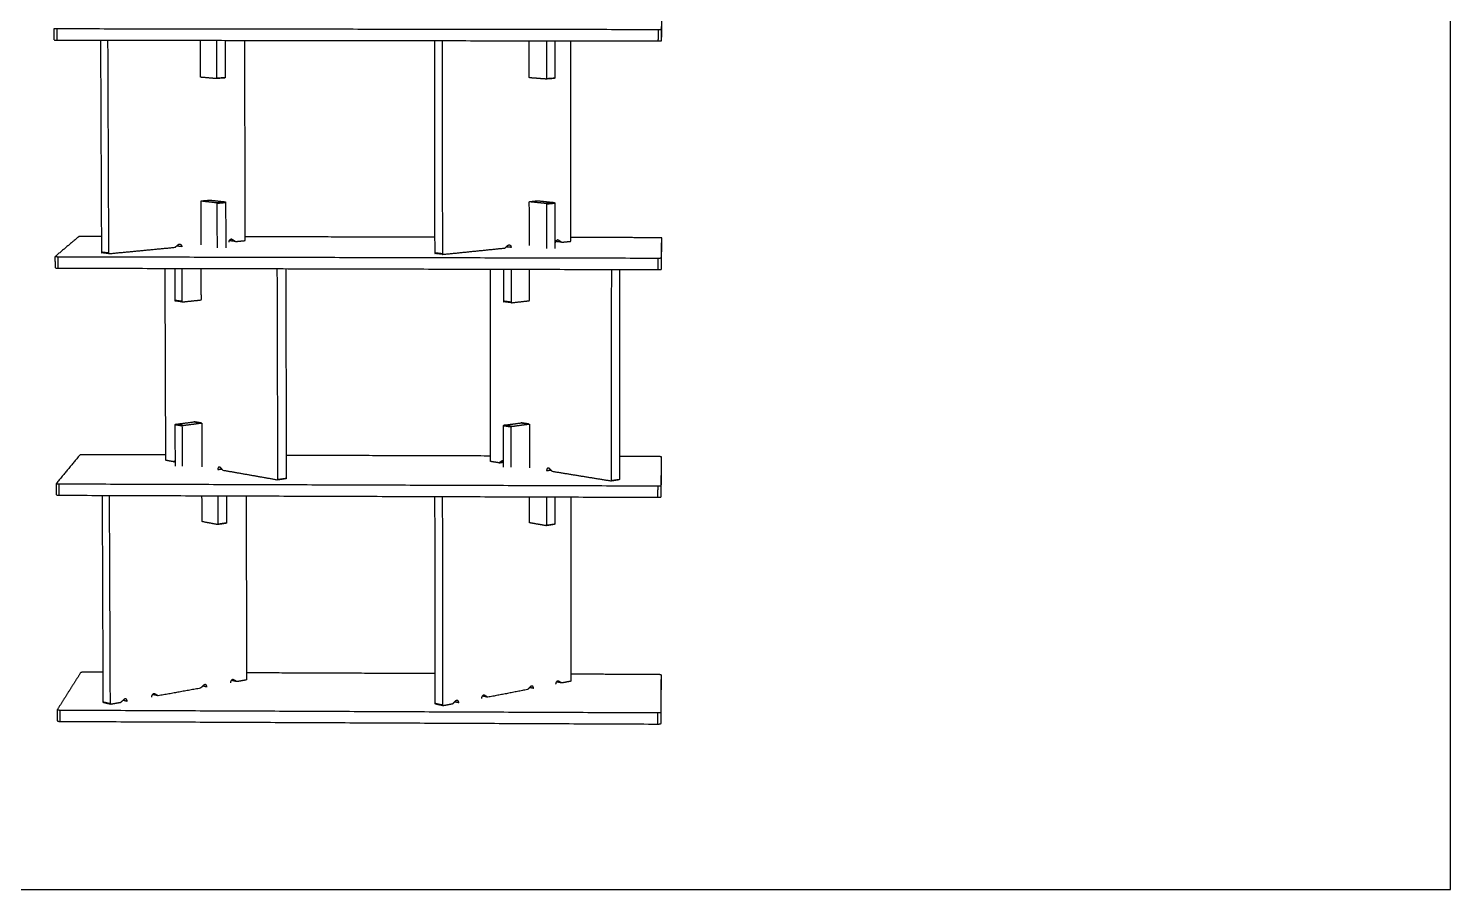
# Model space of a CAD drawing. Header units: millimetres. Extents: x -4641 to 5704, y -3753 to 2864.
# Drawn here: x 2810 to 5704, y -3753 to -2000 of the extents above; entities that cross this region are included whole.
import ezdxf

# ---------------------------------------------------------------- set-up
doc = ezdxf.new("R2010")
doc.units = ezdxf.units.MM
doc.header["$MEASUREMENT"] = 0
doc.layers.add('Layer 02', color=1, linetype='Continuous', true_color=0xff0000)

msp = doc.modelspace()

# ---------------------------------------------------------------- linework, layer by layer
at = {"layer": 'Layer 02'}
msp.add_lwpolyline([(-4640.6, -3752.6), (5704.2, -3752.6), (5704.2, 2863.8), (-4640.6, 2863.8)], close=True, dxfattribs=at)
for points in [[(4098.7, -2001.5), (4099.1, -1990.3), (4099.4, -1979.1)], [(4099.4, -2001.6), (4099.4, -1990.4), (4099.4, -1979.1)], [(2863, -2023.3), (2862.9, -2011.7), (2862.9, -2000)], [(2868.7, -2023.7), (2868.6, -2012), (2868.6, -2000.3)], [(2868.6, -2000.3), (3480.4, -2001.1), (4092.2, -2001.9)], [(2868.7, -2023.7), (3480.4, -2024.5), (4092.1, -2025.4)], [(2957, -2023.8), (2957.9, -2239.5), (2958.9, -2455.3)], [(2971.5, -2023.8), (2972.4, -2240.5), (2973.3, -2457.1)], [(3160.6, -2098.1), (3160.5, -2061.1), (3160.4, -2024.1)], [(3192.8, -2024.1), (3192.9, -2062.4), (3193, -2100.8)], [(3210.6, -2024.2), (3210.7, -2061.9), (3210.8, -2099.6)], [(3251.7, -2430.4), (3251.1, -2227.3), (3250.5, -2024.2)], [(3636.5, -2024.7), (3636.8, -2240.8), (3637, -2456.8)], [(3652.1, -2024.8), (3652.4, -2241.7), (3652.7, -2458.7)], [(3829.5, -2099.1), (3829.5, -2062.1), (3829.5, -2025)], [(3864.6, -2025), (3864.6, -2063.4), (3864.6, -2101.8)], [(3881.2, -2025.1), (3881.2, -2062.8), (3881.2, -2100.6)], [(3914.1, -2431.9), (3914.1, -2228.5), (3914.1, -2025.1)], [(4092.1, -2025.4), (4092.2, -2013.6), (4092.2, -2001.9)], [(4098.7, -2024.9), (4098.7, -2013.2), (4098.7, -2001.5)], [(4098.7, -2024.9), (4099, -2013.3), (4099.4, -2001.6)], [(3192.2, -2102), (3176.8, -2100.7), (3161.5, -2099.4)], [(3210.1, -2100.8), (3201.2, -2101.4), (3192.3, -2102)], [(3193, -2100.8), (3201.9, -2100.2), (3210.8, -2099.6)], [(3863.7, -2103), (3847.1, -2101.7), (3830.4, -2100.5)], [(3880.4, -2101.8), (3872.1, -2102.4), (3863.8, -2103)], [(3864.6, -2101.8), (3872.9, -2101.2), (3881.2, -2100.6)], [(3161.8, -2440.3), (3161.6, -2396.2), (3161.5, -2352.1)], [(3162.2, -2350.9), (3171.1, -2350.1), (3179.9, -2349.4)], [(3162.3, -2350.9), (3171.2, -2350.1), (3180, -2349.4)], [(3162.3, -2350.9), (3177.7, -2352.6), (3193, -2354.3)], [(3180, -2349.4), (3195.4, -2351.1), (3210.8, -2352.8)], [(3193, -2354.3), (3201.9, -2353.6), (3210.8, -2352.8)], [(3193.9, -2355.7), (3202.7, -2354.9), (3211.6, -2354.1)], [(3193.9, -2355.7), (3194, -2401), (3194.1, -2446.3)], [(3211.6, -2354.1), (3211.7, -2400.2), (3211.9, -2446.3)], [(3829.7, -2441.8), (3829.7, -2397.6), (3829.6, -2353.5)], [(3830.4, -2352.3), (3838.7, -2351.5), (3847, -2350.7)], [(3830.5, -2352.3), (3838.8, -2351.5), (3847.1, -2350.7)], [(3830.5, -2352.3), (3847.1, -2354), (3863.8, -2355.7)], [(3847.1, -2350.7), (3863.8, -2352.4), (3880.4, -2354.2)], [(3863.8, -2355.7), (3872.1, -2354.9), (3880.4, -2354.2)], [(3864.6, -2357.1), (3873, -2356.3), (3881.3, -2355.5)], [(3864.6, -2357.1), (3864.6, -2402.5), (3864.7, -2447.8)], [(3881.3, -2355.5), (3881.3, -2401.7), (3881.3, -2447.8)], [(2912.6, -2423.9), (2888.8, -2443.9), (2865.1, -2463.8)], [(2958.7, -2423.4), (2939.2, -2423.3), (2919.6, -2423.3)], [(3225.2, -2429.3), (3223.7, -2429.1), (3222.2, -2429)], [(3225.2, -2429.3), (3228.4, -2431.4), (3231.6, -2433.4)], [(3637, -2424.9), (3444.3, -2424.5), (3251.7, -2424)], [(3889.2, -2430.8), (3887.8, -2430.6), (3886.3, -2430.5)], [(3889.2, -2430.8), (3892.2, -2432.9), (3895.2, -2434.9)], [(4092.8, -2425.9), (4003.5, -2425.7), (3914.1, -2425.5)], [(4098.3, -2466.6), (4098.7, -2446.6), (4099.1, -2426.6)], [(4099, -2449), (4099.1, -2437.8), (4099.1, -2426.6)], [(2973.3, -2457.1), (2966.1, -2456.2), (2958.9, -2455.3)], [(2974.1, -2458.3), (2966.9, -2457.4), (2959.7, -2456.5)], [(2974.3, -2458.3), (3041.4, -2451.9), (3108.5, -2445.4)], [(3109, -2445.2), (3112.3, -2442.5), (3115.5, -2439.8)], [(3122.2, -2444.1), (3117, -2443.5), (3111.9, -2442.8)], [(3231.9, -2433.6), (3225.5, -2432.8), (3219.2, -2432)], [(3231.6, -2433.4), (3225.4, -2432.7), (3219.2, -2432)], [(3232.1, -2433.6), (3241.4, -2432.7), (3250.7, -2431.8)], [(3652.7, -2458.7), (3644.8, -2457.7), (3637, -2456.8)], [(3653.4, -2459.8), (3645.6, -2458.9), (3637.8, -2458)], [(3653.6, -2459.8), (3716.6, -2453.4), (3779.7, -2446.9)], [(3780.1, -2446.7), (3783.2, -2444), (3786.2, -2441.3)], [(3792.5, -2445.6), (3787.6, -2445.1), (3782.6, -2444.5)], [(3895.2, -2434.9), (3889.4, -2434.3), (3883.5, -2433.6)], [(3895.5, -2435), (3889.5, -2434.4), (3883.5, -2433.7)], [(3895.7, -2435.1), (3904.4, -2434.2), (3913.2, -2433.3)], [(4098.3, -2490), (4098.7, -2469.5), (4099, -2449)], [(2865.1, -2487.2), (2865.1, -2475.5), (2865, -2463.9)], [(2870.8, -2487.8), (2870.8, -2476.2), (2870.7, -2464.5)], [(2870.7, -2464.5), (3481.3, -2465.9), (4091.8, -2467.3)], [(2870.8, -2487.8), (3481.3, -2489.2), (4091.8, -2490.7)], [(3089.9, -2877.9), (3089.2, -2683.1), (3088.5, -2488.3)], [(3107.9, -2488.4), (3108, -2520.9), (3108.2, -2553.4)], [(3122.4, -2488.4), (3122.5, -2521.9), (3122.6, -2555.4)], [(3162.2, -2551.2), (3162.1, -2519.8), (3161.9, -2488.5)], [(4091.8, -2490.7), (4091.8, -2479), (4091.8, -2467.3)], [(4098.3, -2490), (4098.3, -2478.3), (4098.3, -2466.7)], [(3316.1, -2488.9), (3316.7, -2703.4), (3317.3, -2917.9)], [(3333.9, -2488.9), (3334.5, -2702.1), (3335, -2915.3)], [(3750.6, -2880), (3750.4, -2684.9), (3750.3, -2489.9)], [(3776.9, -2489.9), (3776.9, -2522.5), (3777, -2555.1)], [(3792.6, -2490), (3792.6, -2523.5), (3792.6, -2557.1)], [(3829.7, -2552.9), (3829.7, -2521.5), (3829.7, -2490.1)], [(3996.5, -2490.5), (3996.4, -2705.3), (3996.3, -2920.1)], [(4013.1, -2490.5), (4013, -2704), (4012.9, -2917.6)], [(3122.6, -2555.4), (3115.4, -2554.4), (3108.2, -2553.4)], [(3123.4, -2556.6), (3116.2, -2555.6), (3109, -2554.6)], [(3123.6, -2556.6), (3142.4, -2554.6), (3161.2, -2552.6)], [(3792.6, -2557.1), (3784.8, -2556.1), (3777, -2555.1)], [(3793.3, -2558.2), (3785.5, -2557.2), (3777.7, -2556.3)], [(3793.5, -2558.2), (3811.2, -2556.2), (3828.8, -2554.2)], [(3123.5, -2809.3), (3116.3, -2808.1), (3109.1, -2806.9)], [(3109.4, -2890.5), (3109.2, -2848.7), (3109.1, -2806.9)], [(3110, -2805.5), (3128.8, -2803.1), (3147.6, -2800.6)], [(3124.5, -2807.9), (3117.3, -2806.7), (3110, -2805.5)], [(3124.5, -2807.9), (3143.2, -2805.5), (3162, -2803)], [(3162, -2803), (3154.8, -2801.8), (3147.6, -2800.6)], [(3147.8, -2800.6), (3155, -2801.8), (3162.2, -2803)], [(3163, -2804.2), (3163.1, -2848.1), (3163.3, -2892)], [(3778, -2807.5), (3795.7, -2805.1), (3813.3, -2802.7)], [(3793.7, -2809.9), (3811.3, -2807.5), (3828.9, -2805.1)], [(3828.9, -2805.1), (3821.1, -2803.9), (3813.3, -2802.7)], [(3813.5, -2802.7), (3821.3, -2803.9), (3829.1, -2805.1)], [(3829.8, -2806.2), (3829.8, -2850.2), (3829.9, -2894.2)], [(3123.8, -2890.5), (3123.6, -2849.9), (3123.5, -2809.3)], [(3777.2, -2892.6), (3777.1, -2850.8), (3777.1, -2808.9)], [(3792.7, -2811.3), (3784.9, -2810.1), (3777.1, -2808.9)], [(3793.7, -2809.9), (3785.8, -2808.7), (3778, -2807.5)], [(3792.8, -2892.7), (3792.8, -2852), (3792.7, -2811.3)], [(2914.6, -2868.5), (2890.9, -2897.1), (2867.2, -2925.8)], [(3089.9, -2868.1), (3005.7, -2867.8), (2921.6, -2867.6)], [(3106, -2881.9), (3098.3, -2880.6), (3090.7, -2879.2)], [(3109.3, -2881.5), (3107.7, -2881.7), (3106.1, -2881.9)], [(3109.3, -2879.6), (3107.8, -2880.7), (3106.3, -2881.8)], [(3106.3, -2881.8), (3107.8, -2881.6), (3109.3, -2881.4)], [(3206.4, -2899.4), (3203.7, -2896.6), (3201, -2893.7)], [(3750.6, -2870.2), (3542.7, -2869.6), (3334.9, -2868.9)], [(3767.9, -2884.1), (3759.6, -2882.7), (3751.4, -2881.4)], [(3777.2, -2882.7), (3772.6, -2883.4), (3768.1, -2884.1)], [(3773.9, -2880.2), (3771.1, -2882.1), (3768.3, -2884)], [(3768.3, -2884), (3772.7, -2883.3), (3777.2, -2882.7)], [(3773.9, -2880.2), (3775.1, -2880), (3776.2, -2879.8)], [(4092.5, -2871.3), (4052.7, -2871.2), (4012.9, -2871.1)], [(4098, -2929.9), (4098.3, -2901.1), (4098.7, -2872.3)], [(4098.7, -2894.7), (4098.7, -2883.5), (4098.7, -2872.3)], [(3195.6, -2897.7), (3199.6, -2897.1), (3203.7, -2896.6)], [(3316.4, -2919), (3261.6, -2909.3), (3206.8, -2899.7)], [(3334.3, -2916.5), (3325.5, -2917.7), (3316.6, -2919)], [(3317.3, -2917.9), (3326.1, -2916.6), (3335, -2915.3)], [(3864.8, -2899.9), (3869.1, -2899.3), (3873.4, -2898.6)], [(3876.4, -2901.6), (3873.5, -2898.8), (3870.7, -2895.9)], [(3995.4, -2921.2), (3936.1, -2911.6), (3876.8, -2901.9)], [(4012.2, -2918.7), (4003.9, -2920), (3995.6, -2921.2)], [(3996.3, -2920.1), (4004.6, -2918.8), (4012.9, -2917.6)], [(4097.9, -2953.1), (4098.3, -2923.9), (4098.7, -2894.7)], [(2867.3, -2949.1), (2867.2, -2937.5), (2867.2, -2925.9)], [(2872.9, -2950), (2872.9, -2938.4), (2872.8, -2926.8)], [(2872.8, -2926.8), (3482.1, -2928.8), (4091.5, -2930.9)], [(2872.9, -2950), (3482.2, -2952.1), (4091.4, -2954.1)], [(2962.7, -3371.1), (2961.8, -3160.7), (2961, -2950.3)], [(2977.1, -3374.5), (2976.2, -3162.4), (2975.3, -2950.4)], [(3163.7, -3002.5), (3163.6, -2976.7), (3163.5, -2951)], [(3195.8, -2951.1), (3195.8, -2979.8), (3195.9, -3008.6)], [(3213.4, -2951.2), (3213.5, -2978.6), (3213.6, -3005.9)], [(3253.2, -2951.3), (3253.8, -3137.9), (3254.3, -3324.6)], [(4091.4, -2954.1), (4091.4, -2942.5), (4091.5, -2930.9)], [(4097.9, -2953.1), (4098, -2941.5), (4098, -2929.9)], [(3638.2, -3374), (3637.9, -3163.3), (3637.6, -2952.6)], [(3653.7, -3377.4), (3653.5, -3165), (3653.2, -2952.6)], [(3829.9, -3004.8), (3829.9, -2979), (3829.9, -2953.2)], [(3864.8, -2953.4), (3864.8, -2982.1), (3864.8, -3010.9)], [(3881.4, -2953.4), (3881.4, -2980.8), (3881.4, -3008.3)], [(3914.1, -2953.5), (3914.1, -3140.4), (3914.1, -3327.3)], [(3195.1, -3009.7), (3179.8, -3006.8), (3164.5, -3003.9)], [(3213, -3007.1), (3204.2, -3008.4), (3195.4, -3009.7)], [(3195.9, -3008.6), (3204.8, -3007.3), (3213.6, -3005.9)], [(3863.9, -3012), (3847.3, -3009.1), (3830.8, -3006.2)], [(3880.7, -3009.4), (3872.4, -3010.7), (3864.2, -3012)], [(3864.8, -3010.9), (3873.1, -3009.6), (3881.4, -3008.3)], [(2916.5, -3311.3), (2892.9, -3348.6), (2869.4, -3385.9)], [(2962.5, -3310.3), (2943, -3310.2), (2923.5, -3310.1)], [(3234.4, -3329.3), (3228.9, -3328.1), (3223.3, -3326.8)], [(3234.3, -3329.3), (3228.8, -3328), (3223.3, -3326.8)], [(3227.9, -3325.7), (3227, -3325.5), (3226.1, -3325.3)], [(3234.3, -3329.3), (3231.1, -3327.5), (3227.9, -3325.7)], [(3253.3, -3326), (3244.1, -3327.7), (3234.8, -3329.3)], [(3638.1, -3313.1), (3446.2, -3312.3), (3254.3, -3311.5)], [(4092.1, -3315), (4003.1, -3314.6), (3914.1, -3314.2)], [(4097.6, -3391.2), (4098, -3353.7), (4098.3, -3316.3)], [(4098.3, -3338.5), (4098.3, -3327.4), (4098.3, -3316.3)], [(3074.2, -3358.2), (3068.5, -3356.9), (3062.8, -3355.5)], [(3074, -3358.1), (3068.4, -3356.8), (3062.8, -3355.5)], [(3067.5, -3354.5), (3066.6, -3354.3), (3065.7, -3354.1)], [(3074, -3358.1), (3070.8, -3356.3), (3067.5, -3354.5)], [(3160.1, -3342.8), (3117.3, -3350.5), (3074.5, -3358.2)], [(3167, -3336.7), (3163.8, -3339.6), (3160.6, -3342.5)], [(3173.6, -3340.4), (3169.3, -3339.4), (3165.1, -3338.4)], [(3825.6, -3345.6), (3785.4, -3353.4), (3745.2, -3361.1)], [(3832.1, -3339.5), (3829.1, -3342.4), (3826.1, -3345.4)], [(3838.3, -3343.2), (3834.2, -3342.3), (3830.1, -3341.4)], [(3895.5, -3332.1), (3890.1, -3331), (3884.7, -3329.9)], [(3895.3, -3332), (3890, -3330.9), (3884.8, -3329.8)], [(3889.3, -3328.5), (3888.4, -3328.3), (3887.5, -3328.1)], [(3895.3, -3332), (3892.3, -3330.3), (3889.3, -3328.5)], [(3913.2, -3328.8), (3904.5, -3330.4), (3895.7, -3332.1)], [(4097.6, -3414.3), (4098, -3376.4), (4098.3, -3338.5)], [(2977.1, -3374.5), (2969.9, -3372.8), (2962.7, -3371.1)], [(2977.7, -3375.6), (2970.6, -3373.9), (2963.4, -3372.2)], [(2997.6, -3372.1), (2987.8, -3373.8), (2978.1, -3375.6)], [(3004.7, -3365.8), (3001.4, -3368.8), (2998.1, -3371.8)], [(3011.5, -3369.6), (3007.2, -3368.5), (3002.8, -3367.5)], [(3653.7, -3377.4), (3645.9, -3375.7), (3638.2, -3374)], [(3654.4, -3378.5), (3646.6, -3376.8), (3638.8, -3375.1)], [(3673, -3375), (3663.8, -3376.7), (3654.7, -3378.5)], [(3679.7, -3368.7), (3676.6, -3371.7), (3673.5, -3374.7)], [(3686.1, -3372.5), (3681.9, -3371.6), (3677.7, -3370.6)], [(3744.9, -3361.1), (3739.5, -3359.9), (3734, -3358.7)], [(3744.8, -3361), (3739.4, -3359.8), (3734, -3358.7)], [(3738.7, -3357.4), (3737.7, -3357.2), (3736.8, -3357)], [(3744.8, -3361), (3741.7, -3359.2), (3738.7, -3357.4)], [(2869.4, -3409.1), (2869.4, -3397.6), (2869.3, -3386.1)], [(2875.1, -3410.3), (2875, -3398.8), (2875, -3387.2)], [(2875, -3387.2), (3483, -3389.9), (4091.1, -3392.5)], [(2875.1, -3410.3), (3483.1, -3413), (4091.1, -3415.7)], [(4091.1, -3415.7), (4091.1, -3404.1), (4091.1, -3392.5)], [(4097.6, -3414.3), (4097.6, -3402.8), (4097.6, -3391.2)]]:
    msp.add_open_spline(points, degree=2, dxfattribs=at)
for points, weights in [([(2862.9, -1999.9), (2862.1, -2000.3), (2868.6, -2000.3)], [7330.81382205, 5180.13650727, 7325.71468327]), ([(2863, -2023.3), (2863, -2023.7), (2868.7, -2023.7)], [6966.03813138, 5381.83814867, 7326.46844504]), ([(4092.1, -2025.4), (4098.7, -2025.4), (4098.7, -2024.9)], [7306.7998382, 5166.61373668, 7311.68973649]), ([(4092.2, -2001.9), (4098.7, -2001.9), (4098.7, -2001.5)], [7306.04607644, 5166.08074662, 7310.93597472]), ([(3161.5, -2099.4), (3160.6, -2099.4), (3160.6, -2098.1)], [7501.76661604, 5305.06085332, 7502.44586751]), ([(3193, -2100.8), (3193, -2102), (3192.2, -2102)], [7473.60078264, 5284.66340385, 7474.36378542]), ([(3210.8, -2099.6), (3210.8, -2100.9), (3210, -2100.8)], [7486.04843148, 5293.46522075, 7486.81143426]), ([(3830.4, -2100.5), (3829.5, -2100.4), (3829.5, -2099.1)], [7490.74876447, 5297.27005444, 7491.42801594]), ([(3864.6, -2101.8), (3864.6, -2103), (3863.7, -2103)], [7462.58293107, 5276.87260628, 7463.34593384]), ([(3881.2, -2100.6), (3881.2, -2101.8), (3880.4, -2101.8)], [7475.03057991, 5436.6812487, 7194.50914572]), ([(3880.4, -2101.8), (3880.4, -2101.8), (3880.4, -2101.8)], [1, 0.997872988812, 1]), ([(3161.5, -2352.1), (3161.5, -2350.8), (3162.3, -2350.9)], [7510.84182006, 5310.93846819, 7510.07881728]), ([(3179.9, -2349.4), (3180, -2349.4), (3180, -2349.4)], [1, 0.995082786908, 1]), ([(3193, -2354.3), (3193.9, -2354.4), (3193.9, -2355.7)], [7482.67598665, 5290.54101771, 7481.99673519]), ([(3210.8, -2352.8), (3211.6, -2352.9), (3211.6, -2354.1)], [7495.12363549, 5299.34283461, 7494.44438403]), ([(3829.6, -2353.5), (3829.6, -2352.2), (3830.5, -2352.3)], [7499.82396848, 5303.14766931, 7499.06096571]), ([(3847, -2350.7), (3847.1, -2350.7), (3847.1, -2350.7)], [1, 0.9950855696, 1]), ([(3863.8, -2355.7), (3864.6, -2355.8), (3864.6, -2357.1)], [7471.65813508, 5282.75022014, 7470.97888361]), ([(3880.4, -2354.2), (3881.3, -2354.3), (3881.3, -2355.5)], [7484.10578392, 5291.55203705, 7483.42653245]), ([(2919.6, -2423.3), (2913.4, -2423.3), (2912.6, -2423.9)], [7640.37727909, 5402.63656256, 7635.48738081]), ([(3250.7, -2431.8), (3251.7, -2431.7), (3251.7, -2430.4)], [7576.69248517, 5358.01962506, 7577.34214556]), ([(4099.1, -2426.6), (4099.1, -2425.9), (4092.8, -2425.9)], [7615.60953348, 5388.58080191, 7620.70867226]), ([(2958.9, -2455.3), (2958.9, -2456.3), (2959.7, -2456.5)], [7396.69234067, 5490.09072333, 6939.95686797]), ([(2973.3, -2457.1), (2973.3, -2458.4), (2974.3, -2458.3)], [7383.71205248, 5221.1024732, 7384.44546418]), ([(3108.5, -2445.4), (3108.8, -2445.4), (3109, -2445.2)], [1, 0.955148207476, 1]), ([(3231.6, -2433.4), (3231.8, -2433.6), (3232.1, -2433.6)], [1, 0.94318110374, 1]), ([(3637, -2456.8), (3637, -2457.9), (3637.8, -2458)], [7385.6744891, 5463.2429161, 6958.33758098]), ([(3652.7, -2458.7), (3652.7, -2459.9), (3653.6, -2459.8)], [7372.69420091, 5213.31167564, 7373.42761261]), ([(3779.7, -2446.9), (3779.9, -2446.9), (3780.1, -2446.7)], [1, 0.951408667795, 1]), ([(3895.2, -2434.9), (3895.4, -2435.1), (3895.7, -2435.1)], [1, 0.936393141591, 1]), ([(3913.2, -2433.3), (3914.1, -2433.2), (3914.1, -2431.9)], [7565.67463359, 5350.22882749, 7566.32429399]), ([(2865.1, -2463.8), (2864.2, -2464.5), (2870.7, -2464.5)], [7345.80530609, 5190.73708729, 7340.70616731]), ([(2865.1, -2487.2), (2865.1, -2487.8), (2870.8, -2487.8)], [6991.65730123, 5385.89721484, 7341.45992907]), ([(4091.8, -2467.3), (4098.3, -2467.4), (4098.3, -2466.6)], [7321.03756047, 5176.68132664, 7325.92745875]), ([(4091.8, -2490.7), (4098.3, -2490.7), (4098.3, -2490)], [7321.79132224, 5177.2143167, 7326.68122052]), ([(3108.2, -2553.4), (3108.2, -2554.5), (3109, -2554.6)], [7502.75619787, 5587.4836386, 7011.38728195]), ([(3122.6, -2555.4), (3122.6, -2556.7), (3123.6, -2556.6)], [7489.77590968, 5296.10094586, 7490.50932138]), ([(3161.2, -2552.6), (3162.2, -2552.5), (3162.2, -2551.2)], [7516.78769115, 5315.66143512, 7517.43735155]), ([(3777, -2555.1), (3777, -2556.2), (3777.7, -2556.3)], [7491.73834629, 5559.68747254, 7030.57139747]), ([(3792.6, -2557.1), (3792.6, -2558.3), (3793.5, -2558.2)], [7478.7580581, 5288.3101483, 7479.4914698]), ([(3828.8, -2554.2), (3829.7, -2554.1), (3829.7, -2552.9)], [7505.76983958, 5307.87063625, 7506.41949997]), ([(3109.1, -2806.9), (3109.1, -2805.6), (3110, -2805.5)], [7511.15222017, 5311.15705885, 7511.80188056]), ([(3147.6, -2800.6), (3147.7, -2800.6), (3147.8, -2800.6)], [1, 0.989268247054, 1]), ([(3162, -2803), (3163, -2802.9), (3163, -2804.2)], [7525.09996215, 5321.53820217, 7525.83337385]), ([(3813.3, -2802.7), (3813.4, -2802.6), (3813.5, -2802.7)], [1, 0.989482889199, 1]), ([(3828.9, -2805.1), (3829.8, -2804.9), (3829.8, -2806.2)], [7514.08211057, 5313.7474046, 7514.81552227]), ([(3123.5, -2809.3), (3123.5, -2808), (3124.5, -2807.9)], [7498.17193198, 5301.97860905, 7498.82159237]), ([(3777.1, -2808.9), (3777.1, -2807.7), (3778, -2807.5)], [7500.13436859, 5303.36626129, 7500.78402899]), ([(3792.7, -2811.3), (3792.7, -2810.1), (3793.7, -2809.9)], [7487.1540804, 5294.18781148, 7487.8037408]), ([(2921.6, -2867.6), (2915.3, -2867.5), (2914.6, -2868.5)], [7655.36876313, 5413.23714258, 7650.47886485]), ([(3090.7, -2879.2), (3089.9, -2879.1), (3089.9, -2877.9)], [7594.37675703, 5370.54521766, 7595.0560085]), ([(3106.3, -2881.8), (3106.2, -2882), (3106, -2881.9)], [1, 0.915551145561, 1]), ([(3751.4, -2881.4), (3750.6, -2881.2), (3750.6, -2880)], [7583.35890546, 5362.7544201, 7584.03815692]), ([(3768.3, -2884), (3768.1, -2884.1), (3767.9, -2884.1)], [1, 0.926201689621, 1]), ([(3777.2, -2880.3), (3775.5, -2879.1), (3773.9, -2880.2)], [7272.20786002, 6725.2580017, 7564.26401923]), ([(4098.7, -2872.3), (4098.7, -2871.3), (4092.5, -2871.3)], [7630.60101751, 5399.18138193, 7635.70015629]), ([(3206.8, -2899.7), (3206.6, -2899.6), (3206.4, -2899.4)], [7489.97277691, 7235.64867448, 7490.32729114]), ([(3317.3, -2917.9), (3317.3, -2919.1), (3316.4, -2919)], [7393.14041441, 5227.76933186, 7393.90341718]), ([(3335, -2915.3), (3335, -2916.4), (3334.3, -2916.5)], [7405.58806325, 5538.30287011, 6886.637844]), ([(3876.8, -2901.9), (3876.6, -2901.8), (3876.4, -2901.6)], [7478.95492533, 7225.00521129, 7479.30943957]), ([(3996.3, -2920.1), (3996.3, -2921.4), (3995.4, -2921.2)], [7382.12256283, 5219.9785343, 7382.88556561]), ([(4012.9, -2917.6), (4012.9, -2918.6), (4012.2, -2918.7)], [7394.57021168, 5550.01395375, 6847.94827393]), ([(2867.2, -2925.8), (2866.4, -2926.8), (2872.8, -2926.8)], [7360.79679012, 5201.33766731, 7355.69765134]), ([(2867.3, -2949.1), (2867.3, -2950), (2872.9, -2950)], [7005.94049364, 5396.88632009, 7356.45141311]), ([(4091.5, -2930.9), (4098, -2930.9), (4098, -2929.9)], [7336.02904451, 5187.28190667, 7340.91894279]), ([(4091.4, -2954.1), (4097.9, -2954.1), (4097.9, -2953.1)], [7336.78280627, 5187.81489672, 7341.67270456]), ([(3164.5, -3003.9), (3163.7, -3003.7), (3163.7, -3002.5)], [7531.74958411, 5326.26201693, 7532.42883558]), ([(3195.9, -3008.6), (3195.9, -3009.8), (3195.1, -3009.7)], [7503.58375071, 5305.86456389, 7504.34675349]), ([(3213.6, -3005.9), (3213.6, -3007), (3213, -3007.1)], [7516.03139955, 5634.80714743, 6969.42213495]), ([(3830.8, -3006.2), (3829.9, -3006.1), (3829.9, -3004.8)], [7520.73173254, 5318.47121806, 7521.41098401]), ([(3881.4, -3008.3), (3881.4, -3009.3), (3880.7, -3009.4)], [7505.01354798, 5650.33464022, 6925.96958171]), ([(3864.8, -3010.9), (3864.8, -3012.2), (3863.9, -3012)], [7492.56589914, 5298.07376633, 7493.32890191]), ([(2923.5, -3310.1), (2917.3, -3310.1), (2916.5, -3311.3)], [7670.36024716, 5423.8377226, 7665.47034888]), ([(3254.3, -3324.6), (3254.3, -3325.8), (3253.3, -3326)], [7607.32518339, 5379.22083442, 7606.67552299]), ([(3914.1, -3327.3), (3914.1, -3328.6), (3913.2, -3328.8)], [7596.30733181, 5371.43003686, 7595.65767142]), ([(4098.3, -3316.3), (4098.4, -3315), (4092.1, -3315)], [7645.59250155, 5409.78196195, 7650.69164033]), ([(3160.6, -3342.5), (3160.4, -3342.7), (3160.1, -3342.8)], [1, 0.960468011241, 1]), ([(3234.8, -3329.3), (3234.5, -3329.4), (3234.3, -3329.3)], [1, 0.93973286737, 1]), ([(3826.1, -3345.4), (3825.9, -3345.6), (3825.6, -3345.6)], [7529.76285775, 7273.75013614, 7529.42311991]), ([(3895.7, -3332.1), (3895.5, -3332.2), (3895.3, -3332)], [1, 0.932036753611, 1]), ([(2963.4, -3372.2), (2962.7, -3372), (2962.7, -3371.1)], [6691.83828248, 5720.07223986, 7426.6753785]), ([(2978.1, -3375.6), (2977.1, -3375.8), (2977.1, -3374.5)], [7414.42850201, 5242.30368257, 7413.69509031]), ([(2998.1, -3371.8), (2997.9, -3372), (2997.6, -3372.1)], [1, 0.961281091778, 1]), ([(3074.5, -3358.2), (3074.3, -3358.3), (3074, -3358.1)], [1, 0.941320917298, 1]), ([(3638.8, -3375.1), (3638.2, -3374.9), (3638.2, -3374)], [6718.91740568, 5679.90322893, 7415.65752692]), ([(3654.7, -3378.5), (3653.7, -3378.7), (3653.7, -3377.4)], [7403.41065043, 5234.51288501, 7402.67723873]), ([(3673.5, -3374.7), (3673.2, -3374.9), (3673, -3375)], [7417.04248213, 7164.8599765, 7416.70274426]), ([(3745.2, -3361.1), (3745, -3361.1), (3744.8, -3361)], [1, 0.933799985145, 1]), ([(2869.4, -3385.9), (2868.5, -3387.2), (2875, -3387.2)], [7375.78827416, 5211.93824733, 7370.68913538]), ([(2869.4, -3409.1), (2869.4, -3410.3), (2875.1, -3410.3)], [7020.21480669, 5407.88083213, 7371.44289714]), ([(4091.1, -3392.5), (4097.6, -3392.5), (4097.6, -3391.2)], [7351.02052854, 5197.88248669, 7355.91042682]), ([(4091.1, -3415.7), (4097.6, -3415.7), (4097.6, -3414.3)], [7351.77429031, 5198.41547674, 7356.66418859])]:
    msp.add_rational_spline(points, weights, degree=2, dxfattribs=at)
for points, weights, knots in [([(3218.6, -2434.9), (3218.6, -2431.6), (3220.8, -2429.7), (3223, -2427.9), (3225.2, -2429.3)], [7553.87179563, 6542.43646718, 7555.26828517, 6545.03693271, 7558.37444825], [2438.577732, 2438.577732, 2438.577732, 2443.288494, 2443.288494, 2447.999253, 2447.999253, 2447.999253]), ([(3883.1, -2436.3), (3883.1, -2433.1), (3885.1, -2431.2), (3887.2, -2429.4), (3889.2, -2430.8)], [7542.85394405, 6532.89372755, 7544.25042679, 6535.49419144, 7547.35659667], [2438.577732, 2438.577732, 2438.577732, 2443.288494, 2443.288494, 2447.999253, 2447.999253, 2447.999253]), ([(3115.5, -2439.8), (3117.7, -2437.9), (3120, -2439.4), (3122.2, -2440.8), (3122.2, -2444.1)], [7481.27208555, 6480.95195512, 7484.38627544, 6483.73822805, 7486.10126305], [1985.851359, 1985.851359, 1985.851359, 1990.562117, 1990.562117, 1995.27288, 1995.27288, 1995.27288]), ([(3786.2, -2441.3), (3788.3, -2439.4), (3790.4, -2440.9), (3792.5, -2442.3), (3792.5, -2445.6)], [7470.25423397, 6471.40921479, 7473.36841923, 6474.19549002, 7475.08341147], [1985.851359, 1985.851359, 1985.851359, 1990.562117, 1990.562117, 1995.27288, 1995.27288, 1995.27288]), ([(3201, -2893.7), (3199.2, -2891.8), (3197.4, -2893.1), (3195.6, -2894.4), (3195.6, -2897.7)], [7494.8802704, 6492.79589111, 7498.12758408, 6495.69742071, 7499.90910408], [1985.851359, 1985.851359, 1985.851359, 1990.562117, 1990.562117, 1995.27288, 1995.27288, 1995.27288]), ([(3870.7, -2895.9), (3868.7, -2894), (3866.7, -2895.3), (3864.8, -2896.6), (3864.8, -2899.9)], [7483.86241883, 6483.25315078, 7487.10972786, 6486.15468268, 7488.89125251], [1985.851359, 1985.851359, 1985.851359, 1990.562117, 1990.562117, 1995.27288, 1995.27288, 1995.27288]), ([(3227.9, -3325.7), (3225.7, -3324.5), (3223.6, -3326.5), (3221.4, -3328.5), (3221.4, -3331.8)], [7588.35748624, 6571.00474132, 7585.24905484, 6568.40370617, 7583.85483345], [-1709.608769, -1709.608769, -1709.608769, -1704.89801, -1704.89801, -1700.187247, -1700.187247, -1700.187247]), ([(3067.5, -3354.5), (3065.2, -3353.3), (3063, -3355.4), (3060.7, -3357.4), (3060.8, -3360.7)], [7475.63711046, 6473.37580554, 7472.52866362, 6470.77490737, 7471.13445784], [-1471.212051, -1471.212051, -1471.212051, -1466.501292, -1466.501292, -1461.79053, -1461.79053, -1461.79053]), ([(3173.6, -3340.4), (3173.6, -3337.1), (3171.4, -3335.9), (3169.2, -3334.6), (3167, -3336.7)], [7549.96956716, 6539.05524813, 7548.25381487, 6536.26898869, 7545.14038966], [-1584.045654, -1584.045654, -1584.045654, -1579.334892, -1579.334892, -1574.624134, -1574.624134, -1574.624134]), ([(3838.3, -3343.2), (3838.3, -3339.9), (3836.2, -3338.7), (3834.2, -3337.4), (3832.1, -3339.5)], [7538.95171559, 6529.5125106, 7537.23595981, 6526.72624886, 7534.12253809], [-1584.045654, -1584.045654, -1584.045654, -1579.334892, -1579.334892, -1574.624134, -1574.624134, -1574.624134]), ([(3889.3, -3328.5), (3887.3, -3327.3), (3885.2, -3329.3), (3883.2, -3331.3), (3883.2, -3334.5)], [7577.33963466, 6561.46200149, 7574.23119978, 6558.86096881, 7572.83698188], [-1709.608769, -1709.608769, -1709.608769, -1704.89801, -1704.89801, -1700.187247, -1700.187247, -1700.187247]), ([(3011.5, -3369.6), (3011.5, -3366.3), (3009.2, -3365), (3006.9, -3363.8), (3004.7, -3365.8)], [7437.24919155, 6441.42633604, 7435.5334237, 6438.64005305, 7432.42001405], [-1345.648937, -1345.648937, -1345.648937, -1340.938175, -1340.938175, -1336.227416, -1336.227416, -1336.227416]), ([(3686.1, -3372.5), (3686.1, -3369.2), (3683.9, -3367.9), (3681.8, -3366.7), (3679.7, -3368.7)], [7426.23133997, 6431.8835985, 7424.51556861, 6429.0973132, 7421.40216247], [-1345.648937, -1345.648937, -1345.648937, -1340.938175, -1340.938175, -1336.227416, -1336.227416, -1336.227416]), ([(3738.7, -3357.4), (3736.5, -3356.2), (3734.4, -3358.2), (3732.3, -3360.3), (3732.3, -3363.6)], [7464.61925888, 6463.8330657, 7461.51080853, 6461.23216982, 7460.11660626], [-1471.212051, -1471.212051, -1471.212051, -1466.501292, -1466.501292, -1461.79053, -1461.79053, -1461.79053])]:
    msp.add_rational_spline(points, weights, degree=2, knots=knots, dxfattribs=at)

doc.saveas('drawing.dxf')
